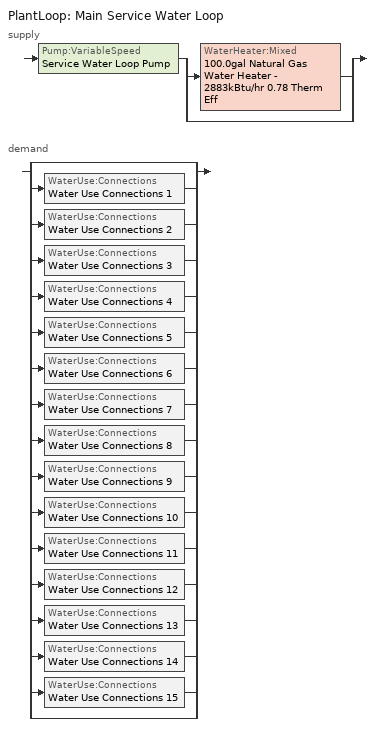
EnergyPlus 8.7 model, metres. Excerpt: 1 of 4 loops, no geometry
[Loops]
PlantLoop 'Main Service Water Loop'
 supply: Pump:VariableSpeed 'Service Water Loop Pump' > split
  | WaterHeater:Mixed '100.0gal Natural Gas Water Heater - 2883kBtu/hr 0.78 Therm Eff'
  | bypass
 demand: split
  | bypass
  | WaterUse:Connections 'Water Use Connections 1'
  | WaterUse:Connections 'Water Use Connections 2'
  | WaterUse:Connections 'Water Use Connections 3'
  | WaterUse:Connections 'Water Use Connections 4'
  | WaterUse:Connections 'Water Use Connections 5'
  | WaterUse:Connections 'Water Use Connections 6'
  | WaterUse:Connections 'Water Use Connections 7'
  | WaterUse:Connections 'Water Use Connections 8'
  | WaterUse:Connections 'Water Use Connections 9'
  | WaterUse:Connections 'Water Use Connections 10'
  | WaterUse:Connections 'Water Use Connections 11'
  | WaterUse:Connections 'Water Use Connections 12'
  | WaterUse:Connections 'Water Use Connections 13'
  | WaterUse:Connections 'Water Use Connections 14'
  | WaterUse:Connections 'Water Use Connections 15'
  | bypass
[SetpointManager:Scheduled]
Service hot water setpoint manager: Control Variable=Temperature; Schedule=Service Water Loop Temp - 140F
[PlantLoop]
Main Service Water Loop: Fluid Type=Water; Plant Equipment Operation Scheme=Main Service Water Loop Operation Schemes; Maximum Loop Temperature {C}=60; Minimum Loop Temperature {C}=10; Maximum Loop Flow Rate {m3/s}=Autosize; Minimum Loop Flow Rate {m3/s}=0; Plant Loop Volume {m3}=Autocalculate; Load Distribution Scheme=Optimal; Plant Loop Demand Calculation Scheme=SingleSetpoint
[Sizing:Plant]
Main Service Water Loop: Loop Type=Heating; Design Loop Exit Temperature {C}=60; Loop Design Temperature Difference {deltaC}=5; Sizing Option=NonCoincident; Zone Timesteps in Averaging Window=1; Coincident Sizing Factor Mode=None
[Pump:VariableSpeed]
Service Water Loop Pump: Design Maximum Flow Rate {m3/s}=Autosize; Design Pump Head {Pa}=179352; Design Power Consumption {W}=Autosize; Motor Efficiency=0.825; Fraction of Motor Inefficiencies to Fluid Stream=0; Coefficient 1 of the Part Load Performance Curve=0; Coefficient 2 of the Part Load Performance Curve=1; Coefficient 3 of the Part Load Performance Curve=0; Coefficient 4 of the Part Load Performance Curve=0; Design Minimum Flow Rate {m3/s}=0; Pump Control Type=Intermittent
[WaterHeater:Mixed]
100.0gal Natural Gas Water Heater - 2883kBtu/hr 0.78 Therm Eff: Tank Volume {m3}=0.378541; Setpoint Temperature Schedule=Service Water Loop Temp - 140F; Deadband Temperature Difference {deltaC}=2; Maximum Temperature Limit {C}=82.2222; Heater Control Type=Cycle; Heater Maximum Capacity {W}=844924; Heater Ignition Minimum Flow Rate {m3/s}=0; Heater Ignition Delay {s}=0; Heater Fuel Type=NaturalGas; Heater Thermal Efficiency=0.78; Off Cycle Parasitic Fuel Consumption Rate {W}=19.9992; Off Cycle Parasitic Fuel Type=NaturalGas; Off Cycle Parasitic Heat Fraction to Tank=0.8; On Cycle Parasitic Fuel Consumption Rate {W}=19.9992; On Cycle Parasitic Fuel Type=NaturalGas; On Cycle Parasitic Heat Fraction to Tank=0; Ambient Temperature Indicator=Schedule; Ambient Temperature Schedule=Water Heater Ambient Temp Schedule - 70F; Off Cycle Loss Coefficient to Ambient Temperature {W/K}=5.99799; Off Cycle Loss Fraction to Zone=1; On Cycle Loss Coefficient to Ambient Temperature {W/K}=5.99799; On Cycle Loss Fraction to Zone=1; Use Side Effectiveness=1; Source Side Effectiveness=1; Use Side Design Flow Rate {m3/s}=Autosize; Source Side Design Flow Rate {m3/s}=Autosize; Indirect Water Heating Recovery Time {hr}=1.5; Source Side Flow Control Mode=IndirectHeatPrimarySetpoint
[WaterUse:Connections]
Name | Water Use Equipment Name 1
Water Use Connections 1 | Perimeter_bot_zn_1 Service Water Use 0.02gal/min
Water Use Connections 2 | Perimeter_bot_zn_2 Service Water Use 0.01gal/min
Water Use Connections 3 | Perimeter_bot_zn_3 Service Water Use 0.02gal/min
Water Use Connections 4 | Perimeter_bot_zn_4 Service Water Use 0.01gal/min
Water Use Connections 5 | Core_bottom Service Water Use 0.1gal/min
Water Use Connections 6 | Perimeter_mid_zn_1 Service Water Use 0.02gal/min
Water Use Connections 7 | Perimeter_mid_zn_2 Service Water Use 0.01gal/min
Water Use Connections 8 | Perimeter_mid_zn_3 Service Water Use 0.02gal/min
Water Use Connections 9 | Perimeter_mid_zn_4 Service Water Use 0.01gal/min
Water Use Connections 10 | Core_mid Service Water Use 0.1gal/min
Water Use Connections 11 | Perimeter_top_zn_1 Service Water Use 0.02gal/min
Water Use Connections 12 | Perimeter_top_zn_2 Service Water Use 0.01gal/min
Water Use Connections 13 | Perimeter_top_zn_3 Service Water Use 0.02gal/min
Water Use Connections 14 | Perimeter_top_zn_4 Service Water Use 0.01gal/min
Water Use Connections 15 | Core_top Service Water Use 0.1gal/min
[WaterUse:Equipment] Flow Rate Fraction Schedule=Medium Office Bldg Swh
Name | Peak Flow Rate {m3/s} | Target Temperature Schedule | Sensible Fraction Schedule | Latent Fraction Schedule
Perimeter_bot_zn_1 Service Water Use 0.02gal/min | 1.29833e-06 | Schedule Ruleset 5 | Schedule Ruleset 3 | Schedule Ruleset 4
Perimeter_bot_zn_2 Service Water Use 0.01gal/min | 8.21952e-07 | Schedule Ruleset 8 | Schedule Ruleset 6 | Schedule Ruleset 7
Perimeter_bot_zn_3 Service Water Use 0.02gal/min | 1.29833e-06 | Schedule Ruleset 11 | Schedule Ruleset 9 | Schedule Ruleset 10
Perimeter_bot_zn_4 Service Water Use 0.01gal/min | 8.21898e-07 | Schedule Ruleset 14 | Schedule Ruleset 12 | Schedule Ruleset 13
Core_bottom Service Water Use 0.1gal/min | 6.15882e-06 | Schedule Ruleset 17 | Schedule Ruleset 15 | Schedule Ruleset 16
Perimeter_mid_zn_1 Service Water Use 0.02gal/min | 1.29833e-06 | Schedule Ruleset 20 | Schedule Ruleset 18 | Schedule Ruleset 19
Perimeter_mid_zn_2 Service Water Use 0.01gal/min | 8.21952e-07 | Schedule Ruleset 23 | Schedule Ruleset 21 | Schedule Ruleset 22
Perimeter_mid_zn_3 Service Water Use 0.02gal/min | 1.29833e-06 | Schedule Ruleset 26 | Schedule Ruleset 24 | Schedule Ruleset 25
Perimeter_mid_zn_4 Service Water Use 0.01gal/min | 8.21898e-07 | Schedule Ruleset 29 | Schedule Ruleset 27 | Schedule Ruleset 28
Core_mid Service Water Use 0.1gal/min | 6.15882e-06 | Schedule Ruleset 32 | Schedule Ruleset 30 | Schedule Ruleset 31
Perimeter_top_zn_1 Service Water Use 0.02gal/min | 1.29833e-06 | Schedule Ruleset 35 | Schedule Ruleset 33 | Schedule Ruleset 34
Perimeter_top_zn_2 Service Water Use 0.01gal/min | 8.21952e-07 | Schedule Ruleset 38 | Schedule Ruleset 36 | Schedule Ruleset 37
Perimeter_top_zn_3 Service Water Use 0.02gal/min | 1.29833e-06 | Schedule Ruleset 41 | Schedule Ruleset 39 | Schedule Ruleset 40
Perimeter_top_zn_4 Service Water Use 0.01gal/min | 8.21898e-07 | Schedule Ruleset 44 | Schedule Ruleset 42 | Schedule Ruleset 43
Core_top Service Water Use 0.1gal/min | 6.15882e-06 | Schedule Ruleset 47 | Schedule Ruleset 45 | Schedule Ruleset 46
[PlantEquipmentOperationSchemes]
Main Service Water Loop Operation Schemes: Control Scheme Object Type 1=PlantEquipmentOperation:HeatingLoad; Control Scheme Name 1=Main Service Water Loop Heating Operation Scheme; Control Scheme Schedule Name 1=Always On Discrete
[PlantEquipmentOperation:HeatingLoad]
Main Service Water Loop Heating Operation Scheme: Load Range Lower Limit 1 {W}=0; Load Range Upper Limit 1 {W}=1000000000; Range Equipment List Name 1=Main Service Water Loop Heating Equipment List
[PlantEquipmentList]
Main Service Water Loop Heating Equipment List: WaterHeater:Mixed, 100.0gal Natural Gas Water Heater - 2883kBtu/hr 0.78 Therm Eff
[Schedule:Day:Interval]
Medium Office Bldg Swh Default; Medium Office Bldg Swh Summer Design Day: No, 05:00, 0.05, 06:00, 0.08, 07:00, 0.07, 08:00, 0.19, 09:00, 0.35, 10:00, 0.38, 11:00, 0.39, 12:00, 0.47, 13:00, 0.57, 14:00, 0.54, 15:00, 0.34, 16:00, 0.33, 17:00, 0.44, 18:00, 0.26, 19:00, 0.21, 20:00, 0.15, 21:00, 0.17, 22:00, 0.08, 24:00, 0.05
Medium Office Bldg Swh Sun Day: No, 05:00, 0.04, 06:00, 0.07, 11:00, 0.04, 13:00, 0.06, 14:00, 0.09, 15:00, 0.06, 21:00, 0.04, 22:00, 0.07, 24:00, 0.04
Medium Office Bldg Swh Winter Design Day: No, 05:00, 0.05, 06:00, 0.08, 07:00, 0.07, 08:00, 0.11, 09:00, 0.15, 10:00, 0.21, 11:00, 0.19, 12:00, 0.23, 13:00, 0.2, 14:00, 0.19, 15:00, 0.15, 16:00, 0.13, 17:00, 0.14, 21:00, 0.07, 22:00, 0.09, 24:00, 0.05
Medium Office Bldg Swh WntrDsn|Sat Day: No, 05:00, 0.05, 06:00, 0.08, 07:00, 0.07, 08:00, 0.11, 09:00, 0.15, 10:00, 0.21, 11:00, 0.19, 12:00, 0.23, 13:00, 0.2, 14:00, 0.19, 15:00, 0.15, 16:00, 0.12, 17:00, 0.14, 21:00, 0.07, 22:00, 0.09, 24:00, 0.05
Schedule Day 24; Schedule Day 29; Schedule Day 32; Schedule Day 35; Schedule Day 38; Schedule Day 41; Schedule Day 44; Schedule Day 47; Schedule Day 50; Schedule Day 53; Schedule Day 56; Schedule Day 59; Schedule Day 62; Schedule Day 65; Schedule Day 68: No, 24:00, 0.2
Schedule Day 25; Schedule Day 30; Schedule Day 33; Schedule Day 36; Schedule Day 39; Schedule Day 42; Schedule Day 45; Schedule Day 48; Schedule Day 51; Schedule Day 54; Schedule Day 57; Schedule Day 60; Schedule Day 63; Schedule Day 66; Schedule Day 69: No, 24:00, 0.05
Schedule Day 26; Schedule Day 31; Schedule Day 34; Schedule Day 37; Schedule Day 40; Schedule Day 43; Schedule Day 46; Schedule Day 49; Schedule Day 52; Schedule Day 55; Schedule Day 58; Schedule Day 61; Schedule Day 64; Schedule Day 67; Schedule Day 70: No, 24:00, 43.3
Service Water Loop Temp - 140F Default: No, 24:00, 60
Water Heater Ambient Temp Schedule - 70F Default: No, 24:00, 21.1111
[Schedule:Week:Daily]
Schedule:Week:Daily {df4d106c-4523-4dcd-a4ad-6e041a4485f3}: Medium Office Bldg Swh Sun Day, Medium Office Bldg Swh Default, Medium Office Bldg Swh Default, Medium Office Bldg Swh Default, Medium Office Bldg Swh Default, Medium Office Bldg Swh Default, Medium Office Bldg Swh WntrDsn|Sat Day, Medium Office Bldg Swh Default, Medium Office Bldg Swh Summer Design Day, Medium Office Bldg Swh Winter Design Day, Medium Office Bldg Swh Default, Medium Office Bldg Swh Default
Schedule:Week:Daily {8efa0b7c-0145-4ef5-9b82-763447ec8375}: Schedule Day 33, Schedule Day 33, Schedule Day 33, Schedule Day 33, Schedule Day 33, Schedule Day 33, Schedule Day 33, Schedule Day 33, Schedule Day 33, Schedule Day 33, Schedule Day 33, Schedule Day 33
Schedule:Week:Daily {ba291085-df89-481b-b84a-cd5b9f029730}: Schedule Day 34, Schedule Day 34, Schedule Day 34, Schedule Day 34, Schedule Day 34, Schedule Day 34, Schedule Day 34, Schedule Day 34, Schedule Day 34, Schedule Day 34, Schedule Day 34, Schedule Day 34
Schedule:Week:Daily {fc09c0f6-a914-45a6-91a1-08bf467fc5a0}: Schedule Day 35, Schedule Day 35, Schedule Day 35, Schedule Day 35, Schedule Day 35, Schedule Day 35, Schedule Day 35, Schedule Day 35, Schedule Day 35, Schedule Day 35, Schedule Day 35, Schedule Day 35
Schedule:Week:Daily {185b640d-d9e8-4973-aef9-9e40b91469fe}: Schedule Day 36, Schedule Day 36, Schedule Day 36, Schedule Day 36, Schedule Day 36, Schedule Day 36, Schedule Day 36, Schedule Day 36, Schedule Day 36, Schedule Day 36, Schedule Day 36, Schedule Day 36
Schedule:Week:Daily {5e0c9fcc-7756-4e2b-bd15-c1a9f550fbb0}: Schedule Day 37, Schedule Day 37, Schedule Day 37, Schedule Day 37, Schedule Day 37, Schedule Day 37, Schedule Day 37, Schedule Day 37, Schedule Day 37, Schedule Day 37, Schedule Day 37, Schedule Day 37
Schedule:Week:Daily {068f91f5-086f-4b74-87c8-f9e8010eb5a6}: Schedule Day 38, Schedule Day 38, Schedule Day 38, Schedule Day 38, Schedule Day 38, Schedule Day 38, Schedule Day 38, Schedule Day 38, Schedule Day 38, Schedule Day 38, Schedule Day 38, Schedule Day 38
Schedule:Week:Daily {0479c30a-68d8-4673-ae3b-e83439f819ed}: Schedule Day 39, Schedule Day 39, Schedule Day 39, Schedule Day 39, Schedule Day 39, Schedule Day 39, Schedule Day 39, Schedule Day 39, Schedule Day 39, Schedule Day 39, Schedule Day 39, Schedule Day 39
Schedule:Week:Daily {87b13fd3-a67d-43f3-849e-1c65ada881e3}: Schedule Day 40, Schedule Day 40, Schedule Day 40, Schedule Day 40, Schedule Day 40, Schedule Day 40, Schedule Day 40, Schedule Day 40, Schedule Day 40, Schedule Day 40, Schedule Day 40, Schedule Day 40
Schedule:Week:Daily {d478d585-c0b9-41a4-849e-72d8b8d6cf87}: Schedule Day 41, Schedule Day 41, Schedule Day 41, Schedule Day 41, Schedule Day 41, Schedule Day 41, Schedule Day 41, Schedule Day 41, Schedule Day 41, Schedule Day 41, Schedule Day 41, Schedule Day 41
Schedule:Week:Daily {37615049-5ddd-4b45-abcf-b4383b31760c}: Schedule Day 42, Schedule Day 42, Schedule Day 42, Schedule Day 42, Schedule Day 42, Schedule Day 42, Schedule Day 42, Schedule Day 42, Schedule Day 42, Schedule Day 42, Schedule Day 42, Schedule Day 42
Schedule:Week:Daily {921be93e-bc40-4ddd-9eea-15a192cc44bf}: Schedule Day 43, Schedule Day 43, Schedule Day 43, Schedule Day 43, Schedule Day 43, Schedule Day 43, Schedule Day 43, Schedule Day 43, Schedule Day 43, Schedule Day 43, Schedule Day 43, Schedule Day 43
Schedule:Week:Daily {e2acad0f-d83c-42b9-a06f-7e8975fa89c4}: Schedule Day 44, Schedule Day 44, Schedule Day 44, Schedule Day 44, Schedule Day 44, Schedule Day 44, Schedule Day 44, Schedule Day 44, Schedule Day 44, Schedule Day 44, Schedule Day 44, Schedule Day 44
Schedule:Week:Daily {a1dcc459-5756-43f5-b8b3-a3b80d3caefe}: Schedule Day 45, Schedule Day 45, Schedule Day 45, Schedule Day 45, Schedule Day 45, Schedule Day 45, Schedule Day 45, Schedule Day 45, Schedule Day 45, Schedule Day 45, Schedule Day 45, Schedule Day 45
Schedule:Week:Daily {1c443a04-5d31-44e0-aa6c-8cce69a2f1ee}: Schedule Day 46, Schedule Day 46, Schedule Day 46, Schedule Day 46, Schedule Day 46, Schedule Day 46, Schedule Day 46, Schedule Day 46, Schedule Day 46, Schedule Day 46, Schedule Day 46, Schedule Day 46
Schedule:Week:Daily {aa561a54-a314-482f-8058-c1484f5e39c3}: Schedule Day 47, Schedule Day 47, Schedule Day 47, Schedule Day 47, Schedule Day 47, Schedule Day 47, Schedule Day 47, Schedule Day 47, Schedule Day 47, Schedule Day 47, Schedule Day 47, Schedule Day 47
Schedule:Week:Daily {d543d21c-091b-4d3e-bf0f-9229237410f0}: Schedule Day 48, Schedule Day 48, Schedule Day 48, Schedule Day 48, Schedule Day 48, Schedule Day 48, Schedule Day 48, Schedule Day 48, Schedule Day 48, Schedule Day 48, Schedule Day 48, Schedule Day 48
Schedule:Week:Daily {abf5f85c-2e16-40a0-bb01-78e966fbd112}: Schedule Day 49, Schedule Day 49, Schedule Day 49, Schedule Day 49, Schedule Day 49, Schedule Day 49, Schedule Day 49, Schedule Day 49, Schedule Day 49, Schedule Day 49, Schedule Day 49, Schedule Day 49
Schedule:Week:Daily {5ee7b088-d177-443a-9a57-160ba3a5d540}: Schedule Day 50, Schedule Day 50, Schedule Day 50, Schedule Day 50, Schedule Day 50, Schedule Day 50, Schedule Day 50, Schedule Day 50, Schedule Day 50, Schedule Day 50, Schedule Day 50, Schedule Day 50
Schedule:Week:Daily {09ab6d5b-55e4-457e-b0dc-955dfe7b58e4}: Schedule Day 51, Schedule Day 51, Schedule Day 51, Schedule Day 51, Schedule Day 51, Schedule Day 51, Schedule Day 51, Schedule Day 51, Schedule Day 51, Schedule Day 51, Schedule Day 51, Schedule Day 51
Schedule:Week:Daily {c69e951d-30d3-43bb-bc2c-00113286224c}: Schedule Day 52, Schedule Day 52, Schedule Day 52, Schedule Day 52, Schedule Day 52, Schedule Day 52, Schedule Day 52, Schedule Day 52, Schedule Day 52, Schedule Day 52, Schedule Day 52, Schedule Day 52
Schedule:Week:Daily {3ff84e16-b776-4281-944e-9426c54927d8}: Schedule Day 24, Schedule Day 24, Schedule Day 24, Schedule Day 24, Schedule Day 24, Schedule Day 24, Schedule Day 24, Schedule Day 24, Schedule Day 24, Schedule Day 24, Schedule Day 24, Schedule Day 24
Schedule:Week:Daily {d05f5920-27cc-4945-8132-101f7a1a3881}: Schedule Day 53, Schedule Day 53, Schedule Day 53, Schedule Day 53, Schedule Day 53, Schedule Day 53, Schedule Day 53, Schedule Day 53, Schedule Day 53, Schedule Day 53, Schedule Day 53, Schedule Day 53
Schedule:Week:Daily {ff81ab53-da76-4d41-946e-04befd20d077}: Schedule Day 54, Schedule Day 54, Schedule Day 54, Schedule Day 54, Schedule Day 54, Schedule Day 54, Schedule Day 54, Schedule Day 54, Schedule Day 54, Schedule Day 54, Schedule Day 54, Schedule Day 54
Schedule:Week:Daily {51eecfe9-da4d-4f89-ae46-8be0dfaa956d}: Schedule Day 55, Schedule Day 55, Schedule Day 55, Schedule Day 55, Schedule Day 55, Schedule Day 55, Schedule Day 55, Schedule Day 55, Schedule Day 55, Schedule Day 55, Schedule Day 55, Schedule Day 55
Schedule:Week:Daily {88ad2627-8cc5-4dcc-a6bb-bdccc861ab4c}: Schedule Day 56, Schedule Day 56, Schedule Day 56, Schedule Day 56, Schedule Day 56, Schedule Day 56, Schedule Day 56, Schedule Day 56, Schedule Day 56, Schedule Day 56, Schedule Day 56, Schedule Day 56
Schedule:Week:Daily {10dfa1c2-d5ce-41ec-bcd4-720367a87e15}: Schedule Day 57, Schedule Day 57, Schedule Day 57, Schedule Day 57, Schedule Day 57, Schedule Day 57, Schedule Day 57, Schedule Day 57, Schedule Day 57, Schedule Day 57, Schedule Day 57, Schedule Day 57
Schedule:Week:Daily {85532d1c-ef82-411f-bd67-0608e722f677}: Schedule Day 58, Schedule Day 58, Schedule Day 58, Schedule Day 58, Schedule Day 58, Schedule Day 58, Schedule Day 58, Schedule Day 58, Schedule Day 58, Schedule Day 58, Schedule Day 58, Schedule Day 58
Schedule:Week:Daily {dc5a0148-4049-4812-b7c8-036e905fa34e}: Schedule Day 59, Schedule Day 59, Schedule Day 59, Schedule Day 59, Schedule Day 59, Schedule Day 59, Schedule Day 59, Schedule Day 59, Schedule Day 59, Schedule Day 59, Schedule Day 59, Schedule Day 59
Schedule:Week:Daily {04d1904a-c3cb-4882-a8ad-fc66598a7f14}: Schedule Day 60, Schedule Day 60, Schedule Day 60, Schedule Day 60, Schedule Day 60, Schedule Day 60, Schedule Day 60, Schedule Day 60, Schedule Day 60, Schedule Day 60, Schedule Day 60, Schedule Day 60
Schedule:Week:Daily {a3a492f7-0785-4a24-96b0-8bddaeab7731}: Schedule Day 61, Schedule Day 61, Schedule Day 61, Schedule Day 61, Schedule Day 61, Schedule Day 61, Schedule Day 61, Schedule Day 61, Schedule Day 61, Schedule Day 61, Schedule Day 61, Schedule Day 61
Schedule:Week:Daily {eb9b8b59-4a1f-4cf0-af8a-3402560d5679}: Schedule Day 62, Schedule Day 62, Schedule Day 62, Schedule Day 62, Schedule Day 62, Schedule Day 62, Schedule Day 62, Schedule Day 62, Schedule Day 62, Schedule Day 62, Schedule Day 62, Schedule Day 62
Schedule:Week:Daily {52e504a2-a954-4096-9ddc-20bfe7783a47}: Schedule Day 25, Schedule Day 25, Schedule Day 25, Schedule Day 25, Schedule Day 25, Schedule Day 25, Schedule Day 25, Schedule Day 25, Schedule Day 25, Schedule Day 25, Schedule Day 25, Schedule Day 25
Schedule:Week:Daily {ccb099c2-d0ea-46a6-93f6-0269186c3474}: Schedule Day 63, Schedule Day 63, Schedule Day 63, Schedule Day 63, Schedule Day 63, Schedule Day 63, Schedule Day 63, Schedule Day 63, Schedule Day 63, Schedule Day 63, Schedule Day 63, Schedule Day 63
Schedule:Week:Daily {c387aac5-b577-40d4-9cce-980aa8b7df91}: Schedule Day 64, Schedule Day 64, Schedule Day 64, Schedule Day 64, Schedule Day 64, Schedule Day 64, Schedule Day 64, Schedule Day 64, Schedule Day 64, Schedule Day 64, Schedule Day 64, Schedule Day 64
Schedule:Week:Daily {98e1ed53-1667-4a7f-a0ba-60139b68fb9a}: Schedule Day 65, Schedule Day 65, Schedule Day 65, Schedule Day 65, Schedule Day 65, Schedule Day 65, Schedule Day 65, Schedule Day 65, Schedule Day 65, Schedule Day 65, Schedule Day 65, Schedule Day 65
Schedule:Week:Daily {74636463-0e53-4b28-b7e6-e3ba1daff983}: Schedule Day 66, Schedule Day 66, Schedule Day 66, Schedule Day 66, Schedule Day 66, Schedule Day 66, Schedule Day 66, Schedule Day 66, Schedule Day 66, Schedule Day 66, Schedule Day 66, Schedule Day 66
Schedule:Week:Daily {97791d8a-79ea-4c6a-b0b2-1080a006e097}: Schedule Day 67, Schedule Day 67, Schedule Day 67, Schedule Day 67, Schedule Day 67, Schedule Day 67, Schedule Day 67, Schedule Day 67, Schedule Day 67, Schedule Day 67, Schedule Day 67, Schedule Day 67
Schedule:Week:Daily {b15f2f8a-5416-4604-8f7a-f6e824ae4346}: Schedule Day 68, Schedule Day 68, Schedule Day 68, Schedule Day 68, Schedule Day 68, Schedule Day 68, Schedule Day 68, Schedule Day 68, Schedule Day 68, Schedule Day 68, Schedule Day 68, Schedule Day 68
Schedule:Week:Daily {c8dc1356-91de-4142-8545-c4fe9fa4e39d}: Schedule Day 69, Schedule Day 69, Schedule Day 69, Schedule Day 69, Schedule Day 69, Schedule Day 69, Schedule Day 69, Schedule Day 69, Schedule Day 69, Schedule Day 69, Schedule Day 69, Schedule Day 69
Schedule:Week:Daily {65b235d0-750b-4519-8f70-b7f1b67bbbbb}: Schedule Day 70, Schedule Day 70, Schedule Day 70, Schedule Day 70, Schedule Day 70, Schedule Day 70, Schedule Day 70, Schedule Day 70, Schedule Day 70, Schedule Day 70, Schedule Day 70, Schedule Day 70
Schedule:Week:Daily {4f7f8c0e-0fe8-46f8-a1e2-e96413d6a69e}: Schedule Day 26, Schedule Day 26, Schedule Day 26, Schedule Day 26, Schedule Day 26, Schedule Day 26, Schedule Day 26, Schedule Day 26, Schedule Day 26, Schedule Day 26, Schedule Day 26, Schedule Day 26
Schedule:Week:Daily {a1a1e764-65a8-4bff-9559-1063f8fb87c1}: Schedule Day 29, Schedule Day 29, Schedule Day 29, Schedule Day 29, Schedule Day 29, Schedule Day 29, Schedule Day 29, Schedule Day 29, Schedule Day 29, Schedule Day 29, Schedule Day 29, Schedule Day 29
Schedule:Week:Daily {ee036077-d206-4d1f-8e33-66ac4c755e28}: Schedule Day 30, Schedule Day 30, Schedule Day 30, Schedule Day 30, Schedule Day 30, Schedule Day 30, Schedule Day 30, Schedule Day 30, Schedule Day 30, Schedule Day 30, Schedule Day 30, Schedule Day 30
Schedule:Week:Daily {e2d7bd32-eeed-4b98-a729-5e4ffee6d1bc}: Schedule Day 31, Schedule Day 31, Schedule Day 31, Schedule Day 31, Schedule Day 31, Schedule Day 31, Schedule Day 31, Schedule Day 31, Schedule Day 31, Schedule Day 31, Schedule Day 31, Schedule Day 31
Schedule:Week:Daily {1648b028-b941-4dfb-988e-71c40d8210b9}: Schedule Day 32, Schedule Day 32, Schedule Day 32, Schedule Day 32, Schedule Day 32, Schedule Day 32, Schedule Day 32, Schedule Day 32, Schedule Day 32, Schedule Day 32, Schedule Day 32, Schedule Day 32
Schedule:Week:Daily {72c0dd56-3c0d-4e8d-9b56-d573e5709512}: Service Water Loop Temp - 140F Default, Service Water Loop Temp - 140F Default, Service Water Loop Temp - 140F Default, Service Water Loop Temp - 140F Default, Service Water Loop Temp - 140F Default, Service Water Loop Temp - 140F Default, Service Water Loop Temp - 140F Default, Service Water Loop Temp - 140F Default, Service Water Loop Temp - 140F Default, Service Water Loop Temp - 140F Default, Service Water Loop Temp - 140F Default, Service Water Loop Temp - 140F Default
Schedule:Week:Daily {cb7cb948-75fb-4766-b534-be3248322bb3}: Water Heater Ambient Temp Schedule - 70F Default, Water Heater Ambient Temp Schedule - 70F Default, Water Heater Ambient Temp Schedule - 70F Default, Water Heater Ambient Temp Schedule - 70F Default, Water Heater Ambient Temp Schedule - 70F Default, Water Heater Ambient Temp Schedule - 70F Default, Water Heater Ambient Temp Schedule - 70F Default, Water Heater Ambient Temp Schedule - 70F Default, Water Heater Ambient Temp Schedule - 70F Default, Water Heater Ambient Temp Schedule - 70F Default, Water Heater Ambient Temp Schedule - 70F Default, Water Heater Ambient Temp Schedule - 70F Default
[Schedule:Year]
Medium Office Bldg Swh: Schedule:Week:Daily {df4d106c-4523-4dcd-a4ad-6e041a4485f3}, 1, 1, 12, 31
Schedule Ruleset 10: Schedule:Week:Daily {8efa0b7c-0145-4ef5-9b82-763447ec8375}, 1, 1, 12, 31
Schedule Ruleset 11: Schedule:Week:Daily {ba291085-df89-481b-b84a-cd5b9f029730}, 1, 1, 12, 31
Schedule Ruleset 12: Schedule:Week:Daily {fc09c0f6-a914-45a6-91a1-08bf467fc5a0}, 1, 1, 12, 31
Schedule Ruleset 13: Schedule:Week:Daily {185b640d-d9e8-4973-aef9-9e40b91469fe}, 1, 1, 12, 31
Schedule Ruleset 14: Schedule:Week:Daily {5e0c9fcc-7756-4e2b-bd15-c1a9f550fbb0}, 1, 1, 12, 31
Schedule Ruleset 15: Schedule:Week:Daily {068f91f5-086f-4b74-87c8-f9e8010eb5a6}, 1, 1, 12, 31
Schedule Ruleset 16: Schedule:Week:Daily {0479c30a-68d8-4673-ae3b-e83439f819ed}, 1, 1, 12, 31
Schedule Ruleset 17: Schedule:Week:Daily {87b13fd3-a67d-43f3-849e-1c65ada881e3}, 1, 1, 12, 31
Schedule Ruleset 18: Schedule:Week:Daily {d478d585-c0b9-41a4-849e-72d8b8d6cf87}, 1, 1, 12, 31
Schedule Ruleset 19: Schedule:Week:Daily {37615049-5ddd-4b45-abcf-b4383b31760c}, 1, 1, 12, 31
Schedule Ruleset 20: Schedule:Week:Daily {921be93e-bc40-4ddd-9eea-15a192cc44bf}, 1, 1, 12, 31
Schedule Ruleset 21: Schedule:Week:Daily {e2acad0f-d83c-42b9-a06f-7e8975fa89c4}, 1, 1, 12, 31
Schedule Ruleset 22: Schedule:Week:Daily {a1dcc459-5756-43f5-b8b3-a3b80d3caefe}, 1, 1, 12, 31
Schedule Ruleset 23: Schedule:Week:Daily {1c443a04-5d31-44e0-aa6c-8cce69a2f1ee}, 1, 1, 12, 31
Schedule Ruleset 24: Schedule:Week:Daily {aa561a54-a314-482f-8058-c1484f5e39c3}, 1, 1, 12, 31
Schedule Ruleset 25: Schedule:Week:Daily {d543d21c-091b-4d3e-bf0f-9229237410f0}, 1, 1, 12, 31
Schedule Ruleset 26: Schedule:Week:Daily {abf5f85c-2e16-40a0-bb01-78e966fbd112}, 1, 1, 12, 31
Schedule Ruleset 27: Schedule:Week:Daily {5ee7b088-d177-443a-9a57-160ba3a5d540}, 1, 1, 12, 31
Schedule Ruleset 28: Schedule:Week:Daily {09ab6d5b-55e4-457e-b0dc-955dfe7b58e4}, 1, 1, 12, 31
Schedule Ruleset 29: Schedule:Week:Daily {c69e951d-30d3-43bb-bc2c-00113286224c}, 1, 1, 12, 31
Schedule Ruleset 3: Schedule:Week:Daily {3ff84e16-b776-4281-944e-9426c54927d8}, 1, 1, 12, 31
Schedule Ruleset 30: Schedule:Week:Daily {d05f5920-27cc-4945-8132-101f7a1a3881}, 1, 1, 12, 31
Schedule Ruleset 31: Schedule:Week:Daily {ff81ab53-da76-4d41-946e-04befd20d077}, 1, 1, 12, 31
Schedule Ruleset 32: Schedule:Week:Daily {51eecfe9-da4d-4f89-ae46-8be0dfaa956d}, 1, 1, 12, 31
Schedule Ruleset 33: Schedule:Week:Daily {88ad2627-8cc5-4dcc-a6bb-bdccc861ab4c}, 1, 1, 12, 31
Schedule Ruleset 34: Schedule:Week:Daily {10dfa1c2-d5ce-41ec-bcd4-720367a87e15}, 1, 1, 12, 31
Schedule Ruleset 35: Schedule:Week:Daily {85532d1c-ef82-411f-bd67-0608e722f677}, 1, 1, 12, 31
Schedule Ruleset 36: Schedule:Week:Daily {dc5a0148-4049-4812-b7c8-036e905fa34e}, 1, 1, 12, 31
Schedule Ruleset 37: Schedule:Week:Daily {04d1904a-c3cb-4882-a8ad-fc66598a7f14}, 1, 1, 12, 31
Schedule Ruleset 38: Schedule:Week:Daily {a3a492f7-0785-4a24-96b0-8bddaeab7731}, 1, 1, 12, 31
Schedule Ruleset 39: Schedule:Week:Daily {eb9b8b59-4a1f-4cf0-af8a-3402560d5679}, 1, 1, 12, 31
Schedule Ruleset 4: Schedule:Week:Daily {52e504a2-a954-4096-9ddc-20bfe7783a47}, 1, 1, 12, 31
Schedule Ruleset 40: Schedule:Week:Daily {ccb099c2-d0ea-46a6-93f6-0269186c3474}, 1, 1, 12, 31
Schedule Ruleset 41: Schedule:Week:Daily {c387aac5-b577-40d4-9cce-980aa8b7df91}, 1, 1, 12, 31
Schedule Ruleset 42: Schedule:Week:Daily {98e1ed53-1667-4a7f-a0ba-60139b68fb9a}, 1, 1, 12, 31
Schedule Ruleset 43: Schedule:Week:Daily {74636463-0e53-4b28-b7e6-e3ba1daff983}, 1, 1, 12, 31
Schedule Ruleset 44: Schedule:Week:Daily {97791d8a-79ea-4c6a-b0b2-1080a006e097}, 1, 1, 12, 31
Schedule Ruleset 45: Schedule:Week:Daily {b15f2f8a-5416-4604-8f7a-f6e824ae4346}, 1, 1, 12, 31
Schedule Ruleset 46: Schedule:Week:Daily {c8dc1356-91de-4142-8545-c4fe9fa4e39d}, 1, 1, 12, 31
Schedule Ruleset 47: Schedule:Week:Daily {65b235d0-750b-4519-8f70-b7f1b67bbbbb}, 1, 1, 12, 31
Schedule Ruleset 5: Schedule:Week:Daily {4f7f8c0e-0fe8-46f8-a1e2-e96413d6a69e}, 1, 1, 12, 31
Schedule Ruleset 6: Schedule:Week:Daily {a1a1e764-65a8-4bff-9559-1063f8fb87c1}, 1, 1, 12, 31
Schedule Ruleset 7: Schedule:Week:Daily {ee036077-d206-4d1f-8e33-66ac4c755e28}, 1, 1, 12, 31
Schedule Ruleset 8: Schedule:Week:Daily {e2d7bd32-eeed-4b98-a729-5e4ffee6d1bc}, 1, 1, 12, 31
Schedule Ruleset 9: Schedule:Week:Daily {1648b028-b941-4dfb-988e-71c40d8210b9}, 1, 1, 12, 31
Service Water Loop Temp - 140F: Schedule:Week:Daily {72c0dd56-3c0d-4e8d-9b56-d573e5709512}, 1, 1, 12, 31
Water Heater Ambient Temp Schedule - 70F: Schedule:Week:Daily {cb7cb948-75fb-4766-b534-be3248322bb3}, 1, 1, 12, 31
[Schedule:Constant]
Always On Discrete: Hourly Value=1
